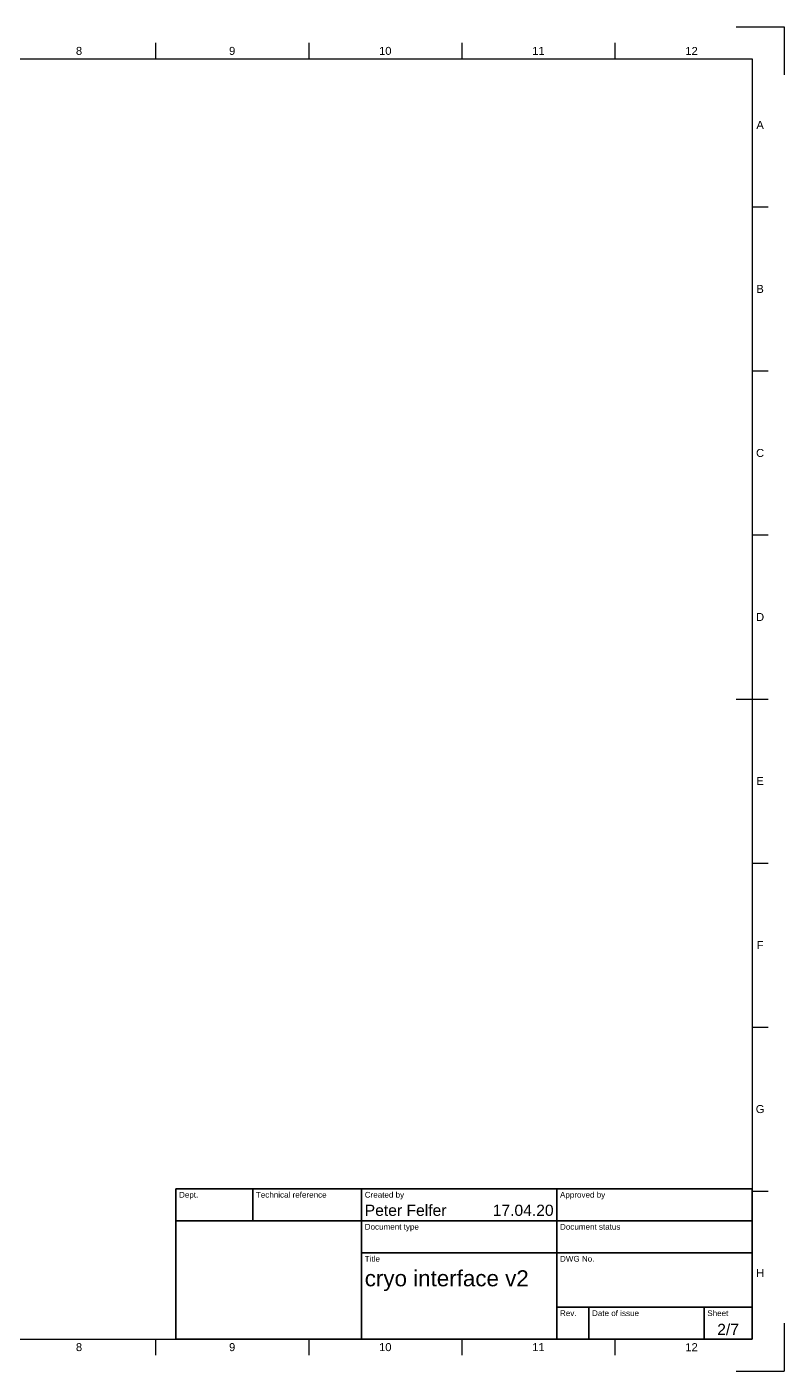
# Model space of a CAD drawing. Header units: millimetres. Extents: x 0 to 594, y 0 to 420.
# Drawn here: x 357.5 to 594, y 0 to 420 of the extents above; entities that cross this region are included whole.
import ezdxf
from ezdxf.enums import TextEntityAlignment as Align

# ---------------------------------------------------------------- set-up
doc = ezdxf.new("R2010")
doc.units = ezdxf.units.MM
doc.header["$LTSCALE"] = 0.75
doc.layers.add('Border', color=7, linetype='Continuous', lineweight=25)
doc.layers.add('TitleBlock', color=7, linetype='Continuous', lineweight=35)
doc.styles.add('FusionTitle', font='')
doc.styles.get('FusionTitle').set_extended_font_data('Arial Unicode MS')

# ---------------------------------------------------------------- blocks, each defined once
blk = doc.blocks.new('ISO_TITLEBLOCK')
at = {"layer": 'TitleBlock'}
for p, q in [((0, 47), (-180, 47)), ((-180, 47), (-180, 0)), ((-156, 37), (-156, 47)), ((-122, 0), (-122, 47)), ((-61, 0), (-61, 47)), ((0, 0), (0, 47)), ((-180, 37), (0, 37)), ((-122, 27), (0, 27)), ((-61, 10), (0, 10)), ((-51, 0), (-51, 10)), ((-15, 0), (-15, 10)), ((-180, 0), (0, 0))]:
    blk.add_line(p, q, dxfattribs=at)
at = {"layer": 'TitleBlock', "style": 'FusionTitle'}
for s, p in [('Dept.', (-179, 46)), ('Technical reference', (-155, 46)), ('Created by', (-121, 46)), ('Approved by', (-60, 46)), ('Document type', (-121, 36)), ('Document status', (-60, 36)), ('Title', (-121, 26)), ('DWG No.', (-60, 26)), ('Rev.', (-60, 9)), ('Date of issue', (-50, 9)), ('Sheet', (-14, 9))]:
    blk.add_text(s, height=1.8, dxfattribs=at).set_placement(p, align=Align.TOP_LEFT)
for tag, p, height in [('DEPT', (-179, 38.5), 3.5), ('TECHNICAL_REFERENCE', (-155, 38.5), 3.5), ('CREATED_BY', (-121, 38.5), 3.5), ('APPROVED_BY', (-60, 38.5), 3.5), ('DOCUMENT_TYPE', (-121, 28.5), 3.5), ('DOCUMENT_STATUS', (-60, 28.5), 3.5), ('TITLE_1', (-121, 16.5), 5), ('TITLE_2', (-121, 9), 5), ('TITLE_3', (-121, 1.5), 5), ('DATE_OF_ISSUE', (-50, 1.5), 3.5)]:
    blk.add_attdef(tag, p, '', height=height, dxfattribs=at)
for tag, p in [('CREATED_DATE', (-62, 38.5)), ('APPROVED_DATE', (-1, 38.5))]:
    blk.add_attdef(tag, text='', height=3.5, dxfattribs=at).set_placement(p, align=Align.RIGHT)
for tag, height, p in [('DRAWING_NUMBER', 5, (-30.5, 16.6)), ('REV', 3.5, (-56, 3.1)), ('SHEET', 3.5, (-7.5, 3.1))]:
    blk.add_attdef(tag, text='', height=height, dxfattribs=at).set_placement(p, align=Align.MIDDLE)
blk = doc.blocks.new('ISO_A2_SHEET')
at = {"layer": 'Border'}
for p, q in [((579, 420), (594, 420)), ((594, 420), (594, 405)), ((397.6666, 415), (397.6666, 410)), ((445.4999, 415), (445.4999, 410)), ((493.3332, 415), (493.3332, 410)), ((541.1665, 415), (541.1665, 410)), ((20, 410), (584, 410)), ((584, 410), (584, 10)), ((584, 363.75), (589, 363.75)), ((584, 312.5), (589, 312.5)), ((584, 261.25), (589, 261.25)), ((579, 210), (589, 210)), ((584, 158.75), (589, 158.75)), ((584, 107.5), (589, 107.5)), ((584, 56.25), (589, 56.25)), ((594, 15), (594, 0)), ((20, 10), (584, 10)), ((397.6666, 10), (397.6666, 5)), ((445.4999, 10), (445.4999, 5)), ((493.3332, 10), (493.3332, 5)), ((541.1665, 10), (541.1665, 5)), ((579, 0), (594, 0))]:
    blk.add_line(p, q, dxfattribs=at)
at = {"layer": 'Border', "style": 'FusionTitle'}
for s, p in [('8', (373.74995, 412.5)), ('9', (421.58325, 412.5)), ('10', (469.41655, 412.5)), ('11', (517.24985, 412.5)), ('12', (565.08315, 412.5)), ('A', (586.5, 389.375)), ('B', (586.5, 338.125)), ('C', (586.5, 286.875)), ('D', (586.5, 235.625)), ('E', (586.5, 184.375)), ('F', (586.5, 133.125)), ('G', (586.5, 81.875)), ('H', (586.5, 30.625)), ('8', (373.74995, 7.5)), ('9', (421.58325, 7.5)), ('10', (469.41655, 7.5)), ('11', (517.24985, 7.5)), ('12', (565.08315, 7.5))]:
    blk.add_text(s, height=2.5, dxfattribs=at).set_placement(p, align=Align.MIDDLE)

msp = doc.modelspace()

# ---------------------------------------------------------------- block references
at = {"layer": 'Border'}
msp.add_blockref('ISO_A2_SHEET', (0, 0), dxfattribs=at)
at = {"layer": 'TitleBlock'}
msp.add_blockref('ISO_TITLEBLOCK', (584, 10), dxfattribs=at).add_auto_attribs({'CREATED_DATE': '17.04.20', 'SHEET': '2/7', 'TITLE_1': 'cryo interface v2', 'CREATED_BY': 'Peter Felfer'})

doc.saveas('drawing.dxf')
